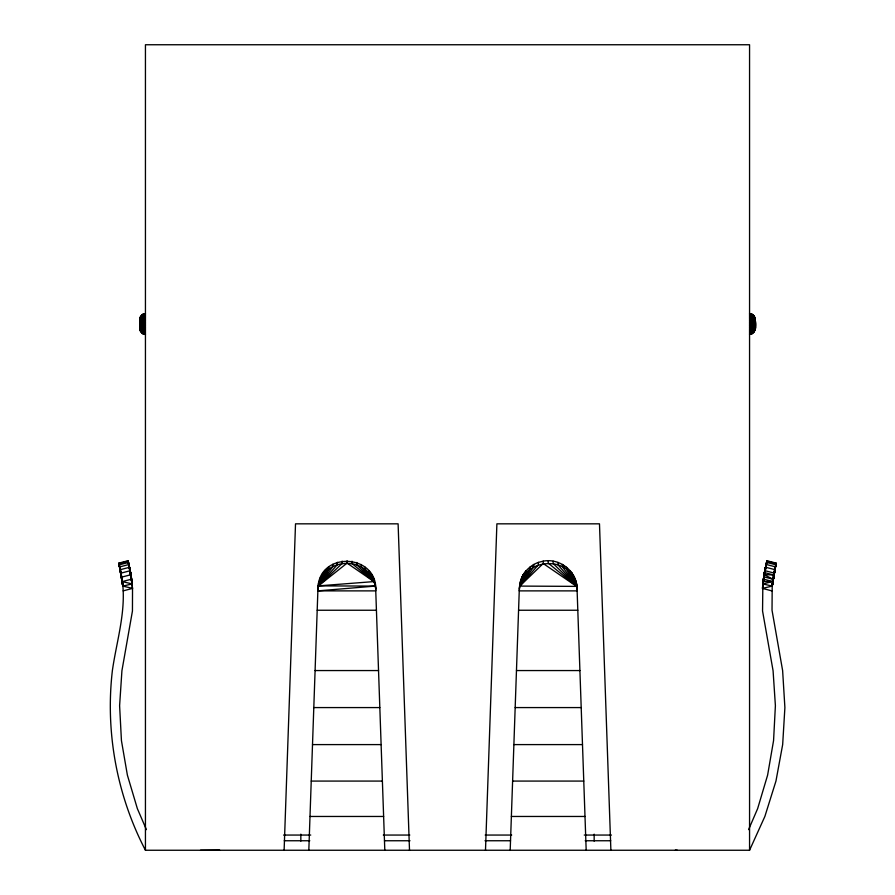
<?xml version="1.0" encoding="UTF-8"?>
<svg xmlns="http://www.w3.org/2000/svg" width="895" height="895" viewBox="0 0 895 895"><rect width="100%" height="100%" fill="white"/><g stroke="black" fill="none" stroke-linecap="round" stroke-linejoin="round"><path stroke-width="1.34" d="M130.178 570.316L131.531 578.662L129.506 566.949L132.527 588.384L122.805 586.091L118.845 563.112L128.041 560.74L130.871 574.254L132.527 588.384L132.449 610.983L121.921 670.769L119.606 705.685L121.44 740.624L127.381 775.104L137.36 808.632L146.422 829.631M342.147 561.109L342.125 563.481L318.475 585.878L317.87 590.879L375.755 590.879C378.104 553.345 318.698 550.649 317.96 588.384L308.82 850.25M510.195 850.25L519.335 588.384L519.805 586.091L543.209 563.526L543.231 561.154C559.744 557.865 577.018 571.435 577.04 588.384L586.18 850.25M128.432 562.295L129.809 570.216L128.041 560.74L130.95 574.702L121.709 577.118C127.269 608.522 116.775 639.701 112.378 670.556C105.218 732.099 116.853 795.286 145.438 850.25L749.562 850.25L764.867 816.464L775.954 781.078L782.666 744.595L784.893 707.576L782.622 670.556L772.027 610.245L772.195 586.091L776.155 563.112L766.959 560.74L762.853 583.909L762.551 610.983L773.079 670.769L775.394 705.685L773.56 740.624L767.619 775.104L757.64 808.632L748.578 829.631M337.348 562.295L337.314 564.655L318.475 585.878L375.195 586.091L375.665 588.384L384.805 850.25M543.231 561.154L538.41 562.396L538.387 564.767L519.805 586.091L519.245 590.879L577.13 590.879L575.966 581.481L575.261 581.537C566.311 553.882 521.237 559.822 519.335 588.384M543.209 563.526L576.604 586.382L575.183 579.099L577.04 588.384L576.604 586.382L519.805 586.091C520.163 575.34 528.52 565.92 538.41 562.396M332.828 564.253L332.783 566.636L318.475 585.878L373.909 581.593L375.173 583.943L375.665 588.384M317.87 590.879L375.195 586.091C369.713 557.137 327.514 555.526 318.564 583.417L318.475 585.878L328.666 569.343L328.722 566.949L326.339 570.149M522.579 578.181L520.409 581.481L521.114 581.537L526.182 573.024L526.249 570.618L521.192 579.099L519.805 586.091L529.739 569.578L529.795 567.195M347.081 560.74L347.081 563.112L318.475 585.878L322.133 576.671L322.2 574.254M322.133 576.671L325.075 572.711L325.142 570.316L319.985 578.662L319.907 581.09L328.666 569.343M522.098 579.233L522.177 576.805L524.705 572.565L524.638 574.982L523.351 574.624L522.098 579.233L526.182 573.024M749.562 334.461C757.819 333.779 758.311 316.125 749.562 316.069M284.118 850.25L295.518 523.832L398.107 523.832L409.507 850.25M485.493 850.25L496.893 523.832L599.482 523.832L610.882 850.25M749.562 333.79C756.174 333.667 758.669 321.831 749.562 325.814M771.837 590.879L762.473 588.384L763.122 581.481L766.064 564.421L775.26 566.803L772.172 586.382L776.155 563.112M773.974 573.024L773.638 574.982L764.408 572.565L762.864 583.932L763.782 578.539L762.853 583.909L772.676 581.537L773.974 573.024L764.766 570.618L762.473 588.384L772.195 586.091L775.741 564.767L766.545 562.396L765.158 570.462L766.545 562.396M750.502 334.383L750.502 313.642L749.562 313.563C752.829 313.518 755.783 316.864 755.1 320.119L753.12 318.15L749.562 317.356M145.438 330.68L140.448 328.801L139.821 323.039L140.448 319.235L145.438 317.356M772.553 582.746L772.172 586.382L776.054 563.526L766.858 561.154L765.203 570.529L766.858 561.154M772.195 586.091L762.853 583.909L763.793 578.562L762.864 583.932L764.062 574.624L772.978 579.233L772.172 586.382L775.741 564.767M749.562 329.192L754.373 327.883L755.1 325.064M145.438 331.956C141.175 332.347 138.255 327.794 140.448 324.012L140.448 321.473C138.356 318.128 141.857 314.022 145.438 314.246M773.47 576.235L772.172 586.382L775.26 566.803M773.437 577.029L772.172 586.382L774.656 569.578L765.449 567.195L763.413 579.099L772.676 581.537L774.656 569.578M763.804 578.573L762.864 583.932L764.408 572.565M576.76 585.252L576.604 586.382L548.188 563.112L548.188 560.74M766.064 564.421L762.864 583.932L764.766 570.618L763.726 576.805L772.978 579.233M762.864 583.932L765.449 567.195L763.122 581.481L772.676 581.537M764.308 575.742L764.789 573.013M765.27 570.294L766.959 560.74M749.562 331.956L753.803 330.523L755.1 327.917L754.373 326.664L754.809 320.555L749.562 318.844M144.531 313.642L144.531 334.394L145.438 334.461L142.383 333.578L139.821 329.606L140.045 317.524L142.383 314.458L145.438 313.563M145.438 315.018L141.634 316.271L139.821 319.694M754.809 319.56L753.803 316.013L749.562 314.246M139.821 318.43L140.448 317.557M749.562 330.68L753.12 329.886L755.1 327.917M327.268 569.309L328.722 566.949M522.177 576.805L526.249 570.618M521.114 581.537L529.739 569.578M519.805 586.091L533.856 566.803L533.89 564.421L532.212 566.557M319.985 578.662L321.573 576.525M320.142 581.291L318.564 583.417L320.354 581.403M140.045 320.746L142.383 319.28L145.438 318.844M754.373 331.318L754.373 316.718M139.821 323.039L145.438 322.222M145.438 333.79C142.831 334.282 138.736 330.445 140.448 328.801M140.448 321.473L145.438 320.477M754.373 326.664L749.562 327.559M557.965 562.396L557.988 564.767L576.604 586.382L571.737 574.97L573.024 574.624L576.481 583.932L576.604 586.382L553.166 563.526L553.144 561.154M123.163 590.879L132.527 588.384M121.038 573.113L118.845 563.112L122.335 581.593L120.366 569.667L129.574 567.285L132.147 583.943L122.335 581.593L121.038 573.113L130.256 570.708L132.147 583.943L122.805 586.091L122.335 581.593L131.599 579.154L130.95 574.702M128.902 564.253L132.147 583.943L128.958 564.51L119.762 566.893L122.335 581.593L118.957 563.57L128.13 561.109M754.373 318.083L753.12 316.092L749.562 315.018M754.809 329.326L754.809 328.465M749.562 334.282L753.12 333.052L753.12 314.973L749.562 313.753M145.438 313.753L141.634 315.185L141.634 332.85L145.438 334.282M749.562 333.007L753.12 331.933L754.373 329.953M145.438 316.069L141.634 317.177L140.448 319.235M200.536 850.25L219.611 850.082M140.448 324.012L145.438 324.012M749.562 324.012L754.373 324.012M317.199 610.245L376.426 610.245M518.574 610.245L577.801 610.245M315.096 670.556L378.529 670.556M516.471 670.556L579.904 670.556M313.798 707.576L379.827 707.576M515.173 707.576L581.202 707.576M312.512 744.595L381.113 744.595M513.887 744.595L582.488 744.595M311.236 781.078L382.389 781.078M512.611 781.078L583.764 781.078M309.994 816.464L383.631 816.464M511.369 816.464L585.006 816.464M283.547 835.057L310.744 835.057M383.306 835.057L409.82 835.057M485.179 835.057L511.694 835.057M584.256 835.057L611.453 835.057M284.252 840.752L309.793 840.752M384.481 840.752L410 840.752M485 840.752L510.519 840.752M585.207 840.752L610.748 840.752M145.438 325.814L140.045 325.153M749.562 322.222L755.1 322.961M145.438 327.559L140.448 326.563M749.562 320.477L754.373 321.372M764.062 574.624L773.638 574.982M145.438 329.192L141.634 328.476L139.821 326.832M145.438 333.007L142.383 332.246L140.045 329.707M675.389 850.082L677.37 850.25M347.081 563.112L373.909 581.593L373.83 579.154L368.829 570.708L368.897 573.113L373.909 581.593L352.026 563.57L352.003 561.199M365.317 567.285L365.373 569.667L373.909 581.593L356.814 564.834L356.781 562.463M373.909 581.593L361.3 566.893L361.256 564.51M140.448 331.038L140.045 317.524M564.04 566.591L562.485 564.421L562.519 566.803L576.604 586.382L573.024 574.624M369.187 572.677L373.83 579.154M754.809 320.555L755.19 321.215M575.071 581.537L576.481 583.932L576.57 586.091L574.198 576.805L574.277 579.233M373.763 581.56L375.173 583.943M571.86 574.254L570.126 570.618L570.193 573.024L576.604 586.382L566.636 569.578L566.58 567.195M573.27 576.346L571.67 572.565L571.737 574.97M574.344 578.875L576.481 583.932M139.821 328.342L140.045 329.036M120.299 569.343L119.236 564.655L122.794 585.878L122.402 582.287M122.335 581.593L119.27 564.834L128.477 562.463L129.853 570.518M130.659 575.418L130.189 572.744L130.715 575.496M128.041 560.74L129.764 570.294M130.234 572.923L130.692 575.753M128.153 561.199L129.797 570.562M131.173 578.136L132.091 583.417M118.934 563.481L122.794 585.878L120.713 572.095M129.574 567.285L131.599 579.154M120.735 571.95L122.268 581.09M119.695 566.636L122.794 585.878M120.97 572.711L122.078 579.893L121.642 576.671M371.693 574.702L371.772 577.118M755.1 318.005L755.1 330.031M754.373 316.349L754.373 331.687M753.803 315.611L753.803 332.414M752.315 314.279L752.315 333.757M751.42 313.876L751.42 334.148M749.562 850.25L749.562 44.75L145.438 44.75L145.438 850.25M594.157 834.162L594.157 841.132M300.843 834.162L300.843 841.132M144.073 313.731L144.073 334.294M143.2 314.022L143.2 334.003M142.383 314.458L142.383 333.578M140.985 315.857L140.985 332.179M140.448 316.64L140.448 331.385M764.699 573.158L764.263 575.877L764.699 573.158M130.737 575.91L130.267 573.236L130.771 575.888"/></g></svg>
